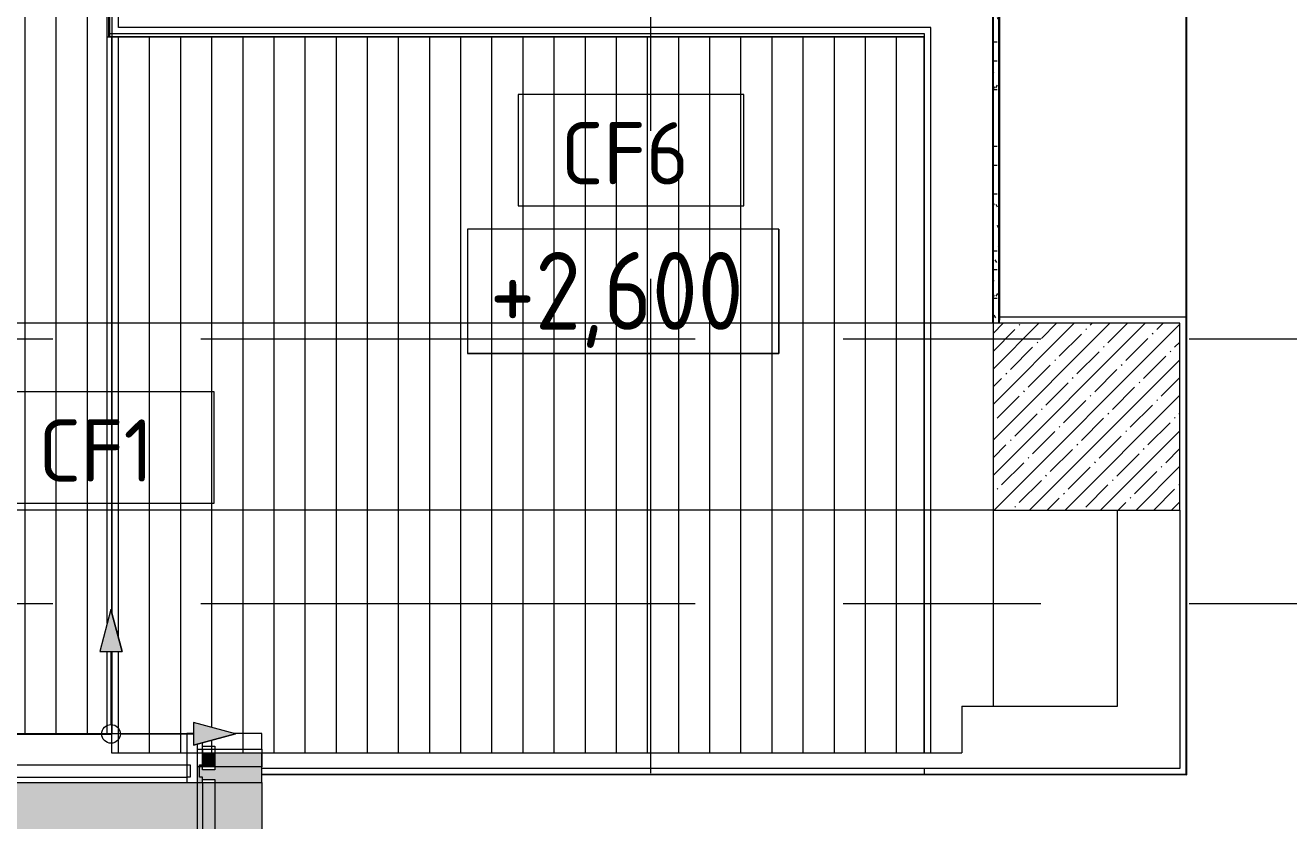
# Model space of a CAD drawing. Header units: millimetres. Extents: x -4196 to 190310, y -8553 to 29000.
# Drawn here: x 6000 to 10060, y 20602 to 23158 of the extents above; entities that cross this region are included whole.
import ezdxf

# ---------------------------------------------------------------- set-up
doc = ezdxf.new("R2010")
doc.units = ezdxf.units.MM
doc.linetypes.add('Осевая', pattern=[3175, 635, -476.25, 1587.5, -476.25])
for name, color, linetype, lineweight in [('A-CLNG', 7, 'Continuous', 9), ('A-CLNG-IDEN', 7, 'Continuous', 9), ('A-CLNG-PATT', 7, 'Continuous', 9), ('A-DETL', 7, 'Continuous', 9), ('A-DETL-GENF', 7, 'Continuous', 9), ('A-FLOR', 7, 'Continuous', 9), ('A-FLOR-PATT', 7, 'Continuous', 9), ('A-GLAZ-CURT', 7, 'Continuous', 9), ('A-GLAZ-CWMG', 7, 'Continuous', 9), ('G-ANNO-DIMS', 7, 'Continuous', 9), ('I-WALL', 7, 'Continuous', 9), ('S-COLS', 7, 'Continuous', 9), ('Оси-2', 7, 'Осевая', 9)]:
    doc.layers.add(name, color=color, linetype=linetype, lineweight=lineweight)
for name, color, linetype, lineweight, true_color in [('A-DETL-GENF-5', 7, 'Continuous', 9, 0xccbd88), ('A-DETL-GENF-6', 7, 'Continuous', 9, 0xc0c0c0), ('A-WALL-2', 7, 'Continuous', 25, 0x3c3c3c), ('A-WALL-FNSH-2', 7, 'Continuous', 13, 0x3c3c3c)]:
    doc.layers.add(name, color=color, linetype=linetype, lineweight=lineweight, true_color=true_color)
doc.styles.add('GOST Common', font='GOST_Common.ttf', dxfattribs={"width": 0.9, "height": 250})
doc.styles.add('GOST Common_1', font='GOST_Common.ttf', dxfattribs={"height": 200})
pattern_1 = [(90, (0, 0), (-100, 6e-15), [])]

# ---------------------------------------------------------------- blocks, each defined once
blk = doc.blocks.new('Прямоугольный импост - Импост структурный с накладкой - 160мм-23770447-План потолков с обозначением видов отделки и геометрии 1 этажа в осях 1-12')
at = {"layer": 'A-GLAZ-CWMG'}
for p, q in [((5595, 20880), (5595, 20882)), ((5595, 20882), (6277.1, 20882)), ((5595, 20782), (5595, 20880)), ((6277.6, 20882), (6280, 20882)), ((6280, 20882), (6520, 20882)), ((6520, 20882), (6520, 20820)), ((6520, 20820), (6520, 20782)), ((5595, 20742), (5595, 20782)), ((5595, 20782), (6520, 20782)), ((6520, 20782), (6520, 20742)), ((5595, 20725), (5595, 20742)), ((5595, 20742), (6520, 20742)), ((5595, 20725), (6520, 20725)), ((6520, 20742), (6520, 20725))]:
    blk.add_line(p, q, dxfattribs=at)
blk = doc.blocks.new('Прямоугольный импост - Импост структурный с накладкой - 190мм-31923825-План потолков с обозначением видов отделки и геометрии 1 этажа в осях 1-12')
at = {"layer": 'A-GLAZ-CWMG'}
for p, q in [((-33.8, 17), (-50, 17)), ((-50, 17), (-50, 0)), ((-50, 0), (-40, 0)), ((-40, 0), (-40, -40)), ((-40, -40), (-50, -40)), ((-50, -40), (-50, -190)), ((0, -190), (0, -103.2)), ((-50, -190), (0, -190))]:
    blk.add_line(p, q, dxfattribs=at)
blk = doc.blocks.new('Прямоугольный импост - Импост структурный с накладкой - 190мм-32257697-План потолков с обозначением видов отделки и геометрии 1 этажа в осях 1-12')
at = {"layer": 'A-GLAZ-CWMG'}
for points in [[(6553, 19025), (6570, 19025), (6570, 20725), (6553, 20725), (6553, 19928.8)], [(6570, 19025), (6610, 19025), (6610, 20725), (6570, 20725), (6570, 19928.8)], [(6610, 19025), (6760, 19025), (6760, 20725), (6610, 20725), (6610, 19928.8)]]:
    blk.add_hatch(color=256, dxfattribs=at).paths.add_polyline_path(points)
for p, q in [((6553, 20725), (6570, 20725)), ((6553, 20725), (6553, 19025)), ((6570, 20725), (6610, 20725)), ((6570, 20725), (6570, 19025)), ((6610, 20725), (6760, 20725)), ((6610, 20725), (6610, 19025)), ((6760, 20725), (6760, 19025)), ((6570, 19025), (6553, 19025)), ((6610, 19025), (6570, 19025)), ((6760, 19025), (6610, 19025))]:
    blk.add_line(p, q, dxfattribs=at)
blk = doc.blocks.new('Прямоугольный импост - Импост структурный с накладкой - 160мм-23996224-План потолков с обозначением видов отделки и геометрии 1 этажа в осях 1-12')
at = {"layer": 'A-GLAZ-CWMG'}
for p, q in [((-50, 0), (-50, 17)), ((-50, 17), (0, 17)), ((-40, 0), (-50, 0)), ((-40, -40), (-40, 0)), ((-10, 0), (-10, -40)), ((0, 0), (-10, 0)), ((0, 17), (0, 0)), ((-50, -78), (-50, -40)), ((-50, -40), (-40, -40)), ((-10, -40), (0, -40)), ((0, -40), (0, -78)), ((-50, -140), (-50, -78)), ((0, -78), (0, -110.7)), ((-29.1, -140), (-50, -140))]:
    blk.add_line(p, q, dxfattribs=at)
blk = doc.blocks.new('Системная панель - Стекло - 40мм-23996225-План потолков с обозначением видов отделки и геометрии 1 этажа в осях 1-12')
at = {"layer": 'A-GLAZ-CURT'}
h = blk.add_hatch(dxfattribs=at)
h.set_pattern_fill('FP_56', color=256, style=0, pattern_type=2)
h.set_pattern_definition([(63.435, (-5803.5, -20615), (-1022.33, 3067), [1270, -762, 1270, -762, -1615.61]), (63.435, (-5803.5, -20615), (-1022.33, 3067), [-4064, 508, -1107.6]), (63.435, (-5867, -20551.5), (-1022.33, 3067), [1016, -1270, 762, -762, -1869.61]), (63.435, (-5867, -20551.5), (-1022.33, 3067), [-3810, 889, -980.6]), (63.435, (-5867, -20361), (-1022.33, 3067), [762, -1524, 508, -762, -2123.61]), (63.435, (-5867, -20361), (-1022.33, 3067), [-3556, 1143, -980.6]), (63.435, (-5676.5, -20551.5), (-1022.33, 3067), [762, -1524, 635, -25618.6]), (63.435, (-5486, -20361), (-1022.33, 3067), [381, -1905, 254, -25999.6]), (63.435, (-5803.5, -20043.5), (-1022.33, 3067), [254, -1905, 254, -1016, -2250.61]), (63.435, (-5803.5, -20043.5), (-1022.33, 3067), [-3429, 635, -1615.6]), (63.435, (-4660.5, -20234), (-1022.33, 3067), [1270, -1905, 1524, -1006.01]), (63.435, (-4660.5, -20424.5), (-1022.33, 3067), [1778, -1270, 1905, -752.01]), (63.435, (-4533.5, -20361), (-1022.33, 3067), [2032, -1016, 1524, -1107.61]), (63.435, (-4343, -20170.5), (-1022.33, 3067), [1270, -1778, 1016, -1615.61]), (63.435, (-4533.5, -19789.5), (-1022.33, 3067), [635, -2540, 762, -1742.61]), (63.435, (-4152.5, -19980), (-1022.33, 3067), [508, -2540, 508, -2123.61])])
h.paths.add_polyline_path([(472.5, 0), (472.5, 40), (462.5, 40), (462.5, 0)])
h.paths.add_polyline_path([(-462.5, 0), (-462.5, 40), (-472.5, 40), (-472.5, 0)])
blk = doc.blocks.new('Прямоугольный импост - Импост структурный с накладкой - 190мм-23201015-План потолков с обозначением видов отделки и геометрии 1 этажа в осях 1-12')
at = {"layer": 'A-GLAZ-CWMG'}
for points in [[(6610, 20775), (6610, 20820), (6570, 20820), (6570, 20775)], [(6610, 20775), (6760, 20775), (6760, 20820), (6610, 20820), (6610, 20782)], [(6570, 20775), (6570, 20782), (6560, 20782), (6560, 20775)]]:
    blk.add_hatch(color=256, dxfattribs=at).paths.add_polyline_path(points)
for p, q in [((6553, 20832), (6570, 20832)), ((6553, 20832), (6553, 20820)), ((6570, 20832), (6610, 20832)), ((6570, 20832), (6570, 20820)), ((6610, 20832), (6760, 20832)), ((6610, 20832), (6610, 20820)), ((6760, 20832), (6760, 20820)), ((6553, 20820), (6553, 20775)), ((6570, 20820), (6570, 20775)), ((6610, 20820), (6610, 20775)), ((6760, 20820), (6760, 20775)), ((6570, 20775), (6553, 20775)), ((6610, 20775), (6570, 20775)), ((6760, 20775), (6610, 20775))]:
    blk.add_line(p, q, dxfattribs=at)
blk = doc.blocks.new('Прямоугольный импост - Импост структурный с накладкой - 190мм-32540737-План потолков с обозначением видов отделки и геометрии 1 этажа в осях 1-12')
at = {"layer": 'A-GLAZ-CWMG'}
blk.add_hatch(color=256, dxfattribs=at).paths.add_polyline_path([(25, -40), (25, -190), (-25, -190), (-25, -40), (-15, -40), (-15, 0), (-25, 0), (-25, 17), (25, 17), (25, 0), (15, 0), (15, -40)])
for p, q in [((-25, 0), (-25, 17)), ((-25, 17), (25, 17)), ((-15, 0), (-25, 0)), ((-15, -40), (-15, 0)), ((15, 0), (15, -40)), ((25, 0), (15, 0)), ((25, 17), (25, 0)), ((-25, -190), (-25, -40)), ((-25, -40), (-15, -40)), ((15, -40), (25, -40)), ((25, -40), (25, -190)), ((25, -190), (-25, -190))]:
    blk.add_line(p, q, dxfattribs=at)
blk = doc.blocks.new('BSC_Колонна _Прямоугольная - 600х600-23998051-План потолков с обозначением видов отделки и геометрии 1 этажа в осях 1-12')
at = {"layer": 'S-COLS'}
h = blk.add_hatch(dxfattribs=at)
h.set_pattern_fill('FP_73', color=256, style=0, pattern_type=2)
h.set_pattern_definition([(45, (-9410, -21900), (-57.02463, 57.02463), []), (45, (-9352.975, -21900), (-57.02463, 57.02463), [100.806, -20.161, 3.353, -16.808])])
h.paths.add_polyline_path([(-229.4, -300), (300, -300), (300, 300), (-300, 300), (-300, -300)])
for p, q in [((300, 300), (-300, 300)), ((-300, 300), (-300, -300)), ((300, -300), (300, 300)), ((-300, -300), (300, -300))]:
    blk.add_line(p, q, dxfattribs=at)
blk = doc.blocks.new('Системная панель - Стекло - 40мм-32540739-План потолков с обозначением видов отделки и геометрии 1 этажа в осях 1-12')
at = {"layer": 'A-GLAZ-CURT'}
h = blk.add_hatch(dxfattribs=at)
h.set_pattern_fill('FP_76', color=256, style=0, pattern_type=2)
h.set_pattern_definition([(153.435, (19748, -6316), (-3067, -1022.33), [1270, -762, 1270, -762, -1615.61]), (153.435, (19748, -6316), (-3067, -1022.33), [-4064, 508, -1107.6]), (153.435, (19684.5, -6379.5), (-3067, -1022.33), [1016, -1270, 762, -762, -1869.61]), (153.435, (19684.5, -6379.5), (-3067, -1022.33), [-3810, 889, -980.6]), (153.435, (19494, -6379.5), (-3067, -1022.33), [762, -1524, 508, -762, -2123.61]), (153.435, (19494, -6379.5), (-3067, -1022.33), [-3556, 1143, -980.6]), (153.435, (19684.5, -6189), (-3067, -1022.33), [762, -1524, 635, -25618.6]), (153.435, (19494, -5998.5), (-3067, -1022.33), [381, -1905, 254, -25999.6]), (153.435, (19176.5, -6316), (-3067, -1022.33), [254, -1905, 254, -1016, -2250.61]), (153.435, (19176.5, -6316), (-3067, -1022.33), [-3429, 635, -1615.6]), (153.435, (19367, -5173), (-3067, -1022.33), [1270, -1905, 1524, -1006.01]), (153.435, (19557.5, -5173), (-3067, -1022.33), [1778, -1270, 1905, -752.01]), (153.435, (19494, -5046), (-3067, -1022.33), [2032, -1016, 1524, -1107.61]), (153.435, (19303.5, -4855.5), (-3067, -1022.33), [1270, -1778, 1016, -1615.61]), (153.435, (18922.5, -5046), (-3067, -1022.33), [635, -2540, 762, -1742.61]), (153.435, (19113, -4665), (-3067, -1022.33), [508, -2540, 508, -2123.61])])
h.paths.add_polyline_path([(860, 40), (850, 40), (850, 0), (860, 0)])
h.paths.add_polyline_path([(-850, 40), (-860, 40), (-860, 0), (-850, 0)])
blk = doc.blocks.new('Начало раскладки_красным - Начало раскладки_красным-26112293-План потолков с обозначением видов отделки и геометрии 1 этажа в осях 1-12')
at = {"layer": 'A-DETL-GENF'}
for points in [[(-36.2, 264.8), (36.2, 264.8), (0, 400), (-19.6, 327)], [(264.8, -36.2), (400, 0), (264.8, 36.2), (264.8, -29.2)]]:
    blk.add_hatch(color=256, dxfattribs=at).paths.add_polyline_path(points)
for p, q in [((0, 400), (-36.2, 264.8)), ((0, 400), (-36.2, 264.8)), ((36.2, 264.8), (0, 400)), ((0, 400), (36.2, 264.8)), ((-36.2, 264.8), (36.2, 264.8)), ((-36.2, 264.8), (36.2, 264.8)), ((0, 30), (0, 264.8)), ((30, 0), (264.8, 0)), ((400, 0), (264.8, 36.2)), ((264.8, 36.2), (264.8, -36.2)), ((400, 0), (264.8, 36.2)), ((264.8, 36.2), (264.8, -36.2)), ((400, 0), (264.8, -36.2)), ((264.8, -36.2), (400, 0))]:
    blk.add_line(p, q, dxfattribs=at)
blk.add_circle((0, 0), 30, dxfattribs=at)
blk = doc.blocks.new('М_потолков - Марка_ Имя типа-25382930-План потолков с обозначением видов отделки и геометрии 1 этажа в осях 1-12')
at = {"layer": 'A-CLNG-IDEN'}
for p, q in [((3.625, 1.984375), (-3.625, 1.984375)), ((-3.625, 1.984375), (-3.625, -1.59375)), ((3.625, -1.59375), (3.625, 1.984375)), ((-3.625, -1.59375), (3.625, -1.59375))]:
    blk.add_line(p, q, dxfattribs=at)
blk = doc.blocks.new('Высотные отметки - 10х4_h_-17668695-План потолков с обозначением видов отделки и геометрии 1 этажа в осях 1-12')
at = {"layer": 'G-ANNO-DIMS'}
for p, q in [((-5, 4), (-5, 0)), ((5, 4), (-5, 4)), ((5, 4), (-5, 4)), ((-5, 4), (-5, 0)), ((5, 4), (5, 0)), ((5, 0), (5, 4)), ((5, 0), (-5, 0)), ((-5, 0), (5, 0))]:
    blk.add_line(p, q, dxfattribs=at)

msp = doc.modelspace()

# ---------------------------------------------------------------- hatches: boundary and pattern name
at = {"layer": 'A-CLNG-PATT'}
msp.add_hatch(color=256, dxfattribs=at).paths.add_polyline_path([(4834.8, 15340), (6553, 15340), (6553, 20725), (4060, 20725), (4060, 18470.3), (4680, 18469.2), (4680, 17830), (4060, 17830), (4060, 15340), (4660, 15340)])
at = {"layer": 'A-DETL-GENF-5'}
h = msp.add_hatch(dxfattribs=at)
h.set_pattern_fill('FP_96', color=256, style=0, pattern_type=2)
h.set_pattern_definition(pattern_1)
h.paths.add_polyline_path([(4060, 20880), (4320.9, 20880), (4320.8, 20917.4), (4456.1, 20881.2), (4451.5, 20880), (6280, 20880), (6280, 21145.8), (6239.7, 21145.7), (6275.9, 21281), (6280, 21265.6), (6280, 25540), (4060, 25540), (4061.1, 22220), (4700, 22220), (4700, 21580), (4060, 21580), (4061.1, 21261.4), (4092.2, 21145.8), (4060, 21145.7), (4060, 20882)])
h.paths.add_polyline_path([(6264, 23119), (6264, 25510), (6269, 25510), (6269, 23119)])
h = msp.add_hatch(dxfattribs=at)
h.set_pattern_fill('FP_96', color=256, style=0, pattern_type=2)
h.set_pattern_definition(pattern_1)
h.paths.add_polyline_path([(6269, 23119), (6269, 25510), (6264, 25510), (6264, 23119), (6268.6, 23119)])
at = {"layer": 'A-DETL-GENF-6'}
h = msp.add_hatch(dxfattribs=at)
h.set_pattern_fill('FP_96', color=256, style=0, pattern_type=2)
h.set_pattern_definition(pattern_1)
h.paths.add_polyline_path([(6277.1, 20820), (6570, 20820), (6570, 20832), (6610, 20832), (6610, 20842), (6570, 20842), (6570, 20852.7), (6540.9, 20844.9), (6540.8, 20917.4), (6676.1, 20882), (6760, 20882), (6760, 20820), (8889, 20820), (8889, 23119), (6280, 23119), (6280, 21265.6), (6312.2, 21145.8), (6280, 21145.7), (6280, 20880), (6277.1, 20880), (6277.1, 20876.2)])
h = msp.add_hatch(dxfattribs=at)
h.set_pattern_fill('FP_96', color=256, style=0, pattern_type=2)
h.set_pattern_definition(pattern_1)
h.paths.add_polyline_path([(6760, 20820), (6760, 20882), (6676.1, 20881.2), (6570, 20852.7), (6570, 20842), (6610, 20842), (6610, 20832), (6570, 20832), (6570, 20820), (6658.4, 20820)])
at = {"layer": 'A-FLOR-PATT'}
h = msp.add_hatch(dxfattribs=at)
h.set_pattern_fill('FP_90', color=256, style=0, pattern_type=2)
h.set_pattern_definition([(0, (7509.74, 23150), (0, 600), []), (90, (7509.74, 23150), (-600, 4e-14), [])])
h.paths.add_polyline_path([(8889, 20820), (8890, 20820), (8889, 20882)])
h.paths.add_polyline_path([(4700, 21580), (4700, 21600), (4680, 21600), (4680, 21580)])
h.paths.add_polyline_path([(8889, 22200), (8890, 22200), (8889, 23119)])
h.paths.add_polyline_path([(4700, 22200), (4700, 22220), (4680, 22220), (4680, 22200), (4690.5, 22200)])
at = {"layer": 'I-WALL'}
h = msp.add_hatch(dxfattribs=at)
h.set_pattern_fill('FP_80', color=256, style=0, pattern_type=2)
h.set_pattern_definition([(0, (0, 0), (121.92, 30.48), [10.058, -81.382, 10.058, -81.382, -487.68]), (0, (0, 0), (121.92, 30.48), [-182.88, 10.058, -172.822, 10.058, -81.382, -213.36]), (0, (0, 0), (121.92, 30.48), [-457.2, 10.058, -50.902, 10.058, -142.342]), (120, (45.72, 15.24), (-87.356454, 90.345817), [10.058, -81.382, 10.058, -81.382, -487.68]), (120, (45.72, 15.24), (-87.356454, 90.345817), [-182.88, 10.058, -172.822, 10.058, -81.382, -213.36]), (120, (45.72, 15.24), (-87.356454, 90.345817), [-457.2, 10.058, -50.902, 10.058, -142.342]), (240, (60.96, 76.2), (-34.563546, -120.825817), [10.058, -81.382, 10.058, -81.382, -487.68]), (240, (60.96, 76.2), (-34.563546, -120.825817), [-182.88, 10.058, -172.822, 10.058, -81.382, -213.36]), (240, (60.96, 76.2), (-34.563546, -120.825817), [-457.2, 10.058, -50.902, 10.058, -142.342])])
h.paths.add_polyline_path([(9130, 22200), (9130, 24300), (9110, 24300), (9110, 22200)])

# ---------------------------------------------------------------- linework, layer by layer
at = {"layer": 'A-CLNG'}
for p, q in [((6264, 21236.7), (6264, 25510.1)), ((8889, 23119), (6264, 23119)), ((8889, 20820), (8889, 23119)), ((6264, 20882), (6264, 21145.8))]:
    msp.add_line(p, q, dxfattribs=at)
at = {"layer": 'A-DETL'}
for p, q in [((6280, 23119), (6280, 25540)), ((6271, 25530), (6271, 23121)), ((6271, 23121), (8889, 23121)), ((8889, 23119), (6277.1, 23119)), ((6277.1, 23119), (6277.1, 21276.4)), ((6280, 21265.6), (6280, 23119)), ((8889, 23121), (8889, 20820)), ((8889, 20820), (8889, 23119)), ((6277.1, 21145.8), (6277.1, 20820)), ((6280, 20880), (6280, 21145.8)), ((4451.5, 20880), (6277.1, 20880)), ((6277.1, 20880), (6280, 20880)), ((6277.1, 20820), (8889, 20820))]:
    msp.add_line(p, q, dxfattribs=at)
at = {"layer": 'A-FLOR'}
for p, q in [((9110, 22200), (4660, 22200)), ((9110, 21600), (4660, 21600))]:
    msp.add_line(p, q, dxfattribs=at)
at = {"layer": 'A-WALL-2'}
for p, q in [((9110, 22200), (9110, 24300)), ((9130, 22200), (9130, 24300))]:
    msp.add_line(p, q, dxfattribs=at)
at = {"layer": 'A-WALL-FNSH-2'}
for p, q in [((9731, 25771), (9731, 20749.5)), ((9131, 24299), (9131, 22221)), ((9730, 22221), (9730, 24299)), ((9130, 22210), (9131, 22210)), ((9131, 22221), (9730, 22221)), ((9131, 22220), (9131, 22210)), ((9730, 22220), (9131, 22220)), ((9730, 20749.5), (9730, 22220)), ((6760.5, 20750), (8900.5, 20750)), ((6760.5, 20750), (6760.5, 20749)), ((8900.5, 20749), (6760.5, 20749)), ((8900.5, 20750), (8900.5, 20749)), ((9730, 20749.5), (9731, 20749.5))]:
    msp.add_line(p, q, dxfattribs=at)
at = {"layer": 'I-WALL'}
for p, q in [((6269, 23119), (6269, 25510)), ((6280, 23130), (6280, 25510)), ((6300, 23150), (6300, 25530)), ((9131, 24300), (9131, 22220)), ((8910, 23150), (6300, 23150)), ((8910, 20820), (8910, 23150)), ((8890, 23130), (6269, 23130)), ((8890, 20820), (8890, 23130)), ((9130, 22221), (9731, 22221)), ((9130, 22220), (9131, 22220)), ((9110, 22200), (9110, 21600)), ((9110, 21600), (9110, 20970)), ((9510, 20970), (9510, 21600)), ((9710, 21600), (9710, 20770)), ((9010, 20970), (9510, 20970)), ((9010, 20970), (9010, 20820)), ((6760, 20820), (9010, 20820)), ((6760, 20770), (6760, 20820)), ((9710, 20770), (6760, 20770)), ((9730, 20750), (6760, 20750)), ((8890, 20750), (8890, 20770)), ((9731, 20749), (8900.5, 20749)), ((9731, 20749.5), (9731, 20749))]:
    msp.add_line(p, q, dxfattribs=at)
at = {"layer": 'Оси-2'}
for p, q in [((8010, 593.7), (8010, 24898.1)), ((-896.3, 22150), (35990, 22150)), ((-896.3, 21300), (35990, 21300))]:
    msp.add_line(p, q, dxfattribs=at)

# ---------------------------------------------------------------- block references
at = {"layer": 'A-CLNG-IDEN', "xscale": 99.99999999999993, "yscale": 99.99999999999993, "zscale": 99.99999999999993}
for p in [(7946.9, 22736.6), (6245.4, 21781.6)]:
    msp.add_blockref('М_потолков - Марка_ Имя типа-25382930-План потолков с обозначением видов отделки и геометрии 1 этажа в осях 1-12', p, dxfattribs=at)
at = {"layer": 'A-DETL-GENF', "rotation": 0.03359668727813597}
msp.add_blockref('Начало раскладки_красным - Начало раскладки_красным-26112293-План потолков с обозначением видов отделки и геометрии 1 этажа в осях 1-12', (6276.1, 20881), dxfattribs=at)
at = {"layer": 'A-GLAZ-CURT'}
msp.add_blockref('Системная панель - Стекло - 40мм-23996225-План потолков с обозначением видов отделки и геометрии 1 этажа в осях 1-12', (6057.5, 20742), dxfattribs=at)
at = {"layer": 'A-GLAZ-CURT', "rotation": 269.9999999999999}
msp.add_blockref('Системная панель - Стекло - 40мм-32540739-План потолков с обозначением видов отделки и геометрии 1 этажа в осях 1-12', (6570, 19875), dxfattribs=at)
at = {"layer": 'A-GLAZ-CWMG'}
for name in ['Прямоугольный импост - Импост структурный с накладкой - 160мм-23770447-План потолков с обозначением видов отделки и геометрии 1 этажа в осях 1-12', 'Прямоугольный импост - Импост структурный с накладкой - 190мм-23201015-План потолков с обозначением видов отделки и геометрии 1 этажа в осях 1-12', 'Прямоугольный импост - Импост структурный с накладкой - 190мм-32257697-План потолков с обозначением видов отделки и геометрии 1 этажа в осях 1-12']:
    msp.add_blockref(name, (0, 0), dxfattribs=at)
at = {"layer": 'A-GLAZ-CWMG', "extrusion": (0, 0, -1)}
for name, p, rotation in [('Прямоугольный импост - Импост структурный с накладкой - 160мм-23996224-План потолков с обозначением видов отделки и геометрии 1 этажа в осях 1-12', (-6570, 20742), 180), ('Прямоугольный импост - Импост структурный с накладкой - 190мм-32540737-План потолков с обозначением видов отделки и геометрии 1 этажа в осях 1-12', (-6570, 20750), 270.0000000000001)]:
    msp.add_blockref(name, p, dxfattribs=dict(at, rotation=rotation))
at = {"layer": 'A-GLAZ-CWMG', "rotation": 89.99999999999991}
msp.add_blockref('Прямоугольный импост - Импост структурный с накладкой - 190мм-31923825-План потолков с обозначением видов отделки и геометрии 1 этажа в осях 1-12', (6570, 20882), dxfattribs=at)
at = {"layer": 'G-ANNO-DIMS', "xscale": 99.99999999999993, "yscale": 99.99999999999993, "zscale": 99.99999999999993}
msp.add_blockref('Высотные отметки - 10х4_h_-17668695-План потолков с обозначением видов отделки и геометрии 1 этажа в осях 1-12', (7921.4, 22102.6), dxfattribs=at)
at = {"layer": 'S-COLS'}
msp.add_blockref('BSC_Колонна _Прямоугольная - 600х600-23998051-План потолков с обозначением видов отделки и геометрии 1 этажа в осях 1-12', (9410, 21900), dxfattribs=at)

# ---------------------------------------------------------------- texts
at = {"layer": 'A-CLNG-IDEN', "char_height": 200, "attachment_point": 1, "style": 'GOST Common_1'}
for s, insert, width in [('CF6', (7721, 22846.3), 529.114), ('CF1', (6042.6, 21891.3), 472.996)]:
    msp.add_mtext(s, dxfattribs=dict(at, insert=insert, width=width))
at = {"layer": 'G-ANNO-DIMS', "insert": (7492.8, 22429.3), "char_height": 250, "width": 1028.823, "attachment_point": 1, "line_spacing_factor": 1.022761, "style": 'GOST Common'}
msp.add_mtext('+2,600', dxfattribs=at)

doc.saveas('drawing.dxf')
